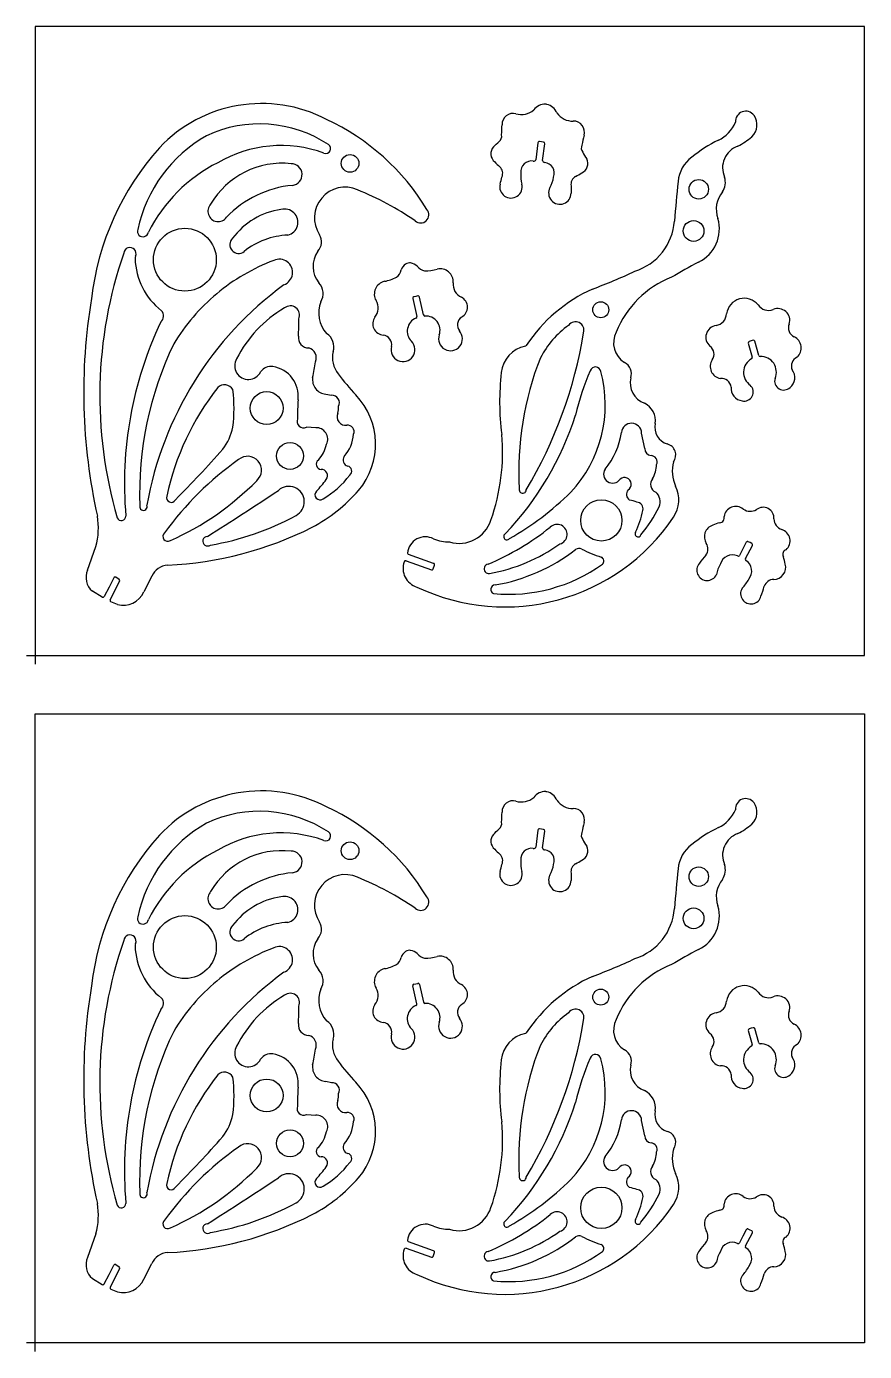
# Model space of a CAD drawing. Extents: x 0 to 656, y 0 to 463.
# Drawn here: x 0 to 293, y 0 to 463.4 of the extents above; entities that cross this region are included whole.
import ezdxf

# ---------------------------------------------------------------- set-up
doc = ezdxf.new("R2010")
doc.units = 0
doc.layers.add('WHITE', color=7, linetype='CONTINUOUS')

msp = doc.modelspace()

# ---------------------------------------------------------------- linework, layer by layer
at = {"layer": 'WHITE', "linetype": 'CONTINUOUS'}
for p, q in [((293, 463.398), (3, 463.398)), ((3, 463.398), (3, 240.398)), ((293, 243.398), (293, 463.398)), ((178.82, 422.718), (178.57, 420.788)), ((180.07, 423.058), (179.38, 423.148)), ((180.77, 422.978), (180.07, 423.058)), ((180.45, 416.508), (181.2, 422.418)), ((178.57, 420.788), (178.07, 416.818)), ((135.03, 368.248), (135.75, 365.118)), ((136.09, 369.008), (135.4, 368.848)), ((136.77, 369.158), (136.09, 369.008)), ((138.81, 362.538), (137.37, 368.788)), ((135.75, 365.118), (136.47, 361.998)), ((252.35, 352.658), (253.73, 347.738)), ((253.37, 353.468), (252.7, 353.278)), ((254.05, 353.648), (253.37, 353.468)), ((256.04, 348.388), (254.67, 353.308)), ((104.64, 334.838), (106.66, 334.408)), ((99.51, 323.158), (97.89, 323.238)), ((101.13, 323.088), (99.51, 323.158)), ((216.18, 315.798), (215.08, 321.208)), ((251.68, 282.998), (250.46, 280.718)), ((252.98, 282.878), (252.36, 283.208)), ((253.59, 282.548), (252.98, 282.878)), ((21.38, 273.258), (24.27, 281.498)), ((142.36, 275.638), (133.54, 278.738)), ((250.46, 280.718), (249.24, 278.428)), ((251.35, 277.298), (253.8, 281.868)), ((132.69, 276.488), (141.57, 273.368)), ((142.2, 273.678), (142.67, 274.998)), ((30.5, 270.588), (28.85, 267.318)), ((29.28, 262.848), (32.56, 269.348)), ((32.4, 269.988), (31.23, 270.778)), ((43.82, 271.168), (40.98, 265.648)), ((26.49, 263.838), (23.04, 265.928)), ((28.85, 267.318), (27.19, 264.038)), ((31.81, 261.258), (29.54, 262.158)), ((0, 243.398), (293, 243.398)), ((3, 0), (3, 223)), ((3, 223), (293, 223)), ((293, 223), (293, 3)), ((178.82, 182.32), (178.57, 180.39)), ((180.07, 182.66), (179.38, 182.75)), ((180.77, 182.58), (180.07, 182.66)), ((180.45, 176.11), (181.2, 182.02)), ((178.57, 180.39), (178.07, 176.42)), ((135.75, 124.72), (135.03, 127.85)), ((135.4, 128.45), (136.09, 128.61)), ((136.09, 128.61), (136.77, 128.76)), ((137.37, 128.39), (138.81, 122.14)), ((136.47, 121.6), (135.75, 124.72)), ((252.35, 112.26), (253.73, 107.34)), ((253.37, 113.07), (252.7, 112.88)), ((254.05, 113.25), (253.37, 113.07)), ((256.04, 107.99), (254.67, 112.91)), ((106.66, 94.01), (104.64, 94.44)), ((97.89, 82.84), (99.51, 82.76)), ((99.51, 82.76), (101.13, 82.69)), ((216.18, 75.4), (215.08, 80.81)), ((251.68, 42.6), (250.46, 40.32)), ((252.98, 42.48), (252.36, 42.81)), ((253.59, 42.15), (252.98, 42.48)), ((24.27, 41.1), (21.38, 32.86)), ((142.36, 35.24), (133.54, 38.34)), ((250.46, 40.32), (249.24, 38.03)), ((251.35, 36.9), (253.8, 41.47)), ((132.69, 36.09), (141.57, 32.97)), ((142.2, 33.28), (142.67, 34.6)), ((28.85, 26.92), (30.5, 30.19)), ((32.56, 28.95), (29.28, 22.45)), ((31.23, 30.38), (32.4, 29.59)), ((40.98, 25.25), (43.82, 30.77)), ((23.04, 25.53), (26.49, 23.44)), ((27.19, 23.64), (28.85, 26.92)), ((29.54, 21.76), (31.81, 20.86)), ((293, 3), (0, 3))]:
    msp.add_line(p, q, dxfattribs=at)
for centre, radius in [((113.13, 415.528), 3.09), ((235.05, 406.468), 3.4), ((233.25, 391.888), 3.63), ((55.38, 381.838), 10.99), ((200.78, 364.338), 2.78), ((83.97, 329.948), 5.74), ((92.13, 313.198), 4.69), ((200.99, 290.658), 7.22), ((113.13, 175.13), 3.09), ((235.05, 166.07), 3.4), ((233.25, 151.49), 3.63), ((55.38, 141.44), 10.99), ((200.78, 123.94), 2.78), ((83.97, 89.55), 5.74), ((92.13, 72.8), 4.69), ((200.99, 50.26), 7.22)]:
    msp.add_circle(centre, radius, dxfattribs=at)
for centre, radius, start, end in [((82.192287, 387.528355), 48.931968, 62.389791, 136.906872), ((181.322573, 431.34923), 4.86409, 87.320079, 144.149393), ((181.42773, 433.708291), 2.502698, 78.188807, 87.199674), ((180.939684, 431.398262), 4.863716, 21.33777, 78.13133), ((170.098468, 429.186784), 3.83264, 74.386666, 182.673694), ((173.057604, 439.207489), 6.616501, -106.937766, -49.211006), ((190.903498, 436.931242), 6.609454, -145.293516, -87.515602), ((251.47809, 430.127288), 3.635973, 37.049919, 183.773432), ((249.629912, 429.017104), 5.784397, -45.973721, 34.795926), ((81.489772, 385.657341), 43.667106, 56.564903, 115.109), ((71.197783, 358.101122), 80.198178, 30.959804, 65.174086), ((109.462206, 430.051926), 56.817385, -4.556735, -1.052775), ((191.259771, 426.4883), 3.840334, -17.116974, 91.041), ((237.00449, 434.272733), 11.698332, -65.261382, -22.013), ((87.294226, 382.170006), 49.432407, 119.490071, 168.011353), ((89.002747, 377.878282), 43.885441, 70.003407, 120.302011), ((104.665967, 420.668314), 1.680928, -27.27533, 58.269817), ((123.630362, 463.697418), 58.07876, -46.932493, -44.267374), ((163.811315, 425.031547), 2.344051, -53.061182, 12.477647), ((179.31073, 422.658561), 0.494317, 81.944464, 173.093763), ((180.699439, 422.47873), 0.504231, -6.917577, 81.955805), ((196.300596, 420.882008), 2.337781, 152.871684, 218.45945), ((250.171846, 412.077117), 56.815873, 166.48187, 169.994972), ((264.472916, 378.109912), 50.825721, 116.367298, 128.822171), ((233.288529, 449.520194), 31.981452, -61.150333, -50.456418), ((117.950176, 357.038305), 95.898762, 138.199955, 173.281281), ((104.664842, 420.666128), 1.680928, -112.927856, -27.191543), ((165.909996, 418.868029), 3.553061, 137.509664, 231.743478), ((192.729325, 415.446038), 3.549166, -66.22778, 28.104805), ((244.920902, 448.212699), 58.084873, -150.293135, -147.633561), ((239.570718, 408.18932), 11.792238, 126.176858, 175.190584), ((251.357202, 413.971496), 7.984593, 109.286156, 204.124717), ((91.470327, 366.988463), 54.636174, 116.771928, 153.416777), ((89.344174, 386.660084), 28.913963, 83.674138, 149.699949), ((92.554005, 411.594264), 3.803812, 3.673851, 90.361581), ((208.877645, 460.718107), 63.504766, -135.336556, -133.058625), ((163.310299, 412.026501), 3.183355, -23.48314, 46.041097), ((176.566581, 412.674723), 3.706087, 80.31596, 187.234712), ((177.320738, 417.12841), 0.811017, -99.27667, -22.503619), ((181.242349, 416.625781), 0.801055, -171.544999, -95.181847), ((180.856666, 412.133398), 3.707865, -21.773634, 85.152431), ((96.277055, 371.671523), 36.303781, 95.163155, 136.507389), ((92.554482, 411.603382), 3.802763, -83.120237, 3.537209), ((169.375078, 407.337983), 3.934013, 165.875481, 373.524569), ((120.821693, 421.804063), 46.732535, -16.798559, -13.672259), ((184.768034, 411.153036), 11.924791, 174.924512, 194.050354), ((172.529749, 412.697284), 11.928941, -28.430531, -9.35608), ((193.521706, 408.181533), 3.171929, 119.287992, 189.13416), ((161.590298, 466.716679), 63.506471, -61.420887, -59.145716), ((3233.173686, 120.101029), 3019.224449, 174.505774, 174.769761), ((238.399734, 408.856107), 5.965017, -33.913279, 18.086897), ((111.391631, 396.499938), 10.694306, 66.242554, 213.560127), ((75.866249, 308.109974), 105.951179, 55.472211, 67.916139), ((186.485917, 405.156483), 3.934186, 151.7601, 359.585181), ((237.110206, 406.952473), 46.725839, 179.110314, 182.237759), ((250.649975, 399.487956), 9.474796, 140.395435, 200.060404), ((67.022253, 398.786143), 3.611404, 137.024184, 323.893773), ((92.512228, 374.212296), 25.422288, 97.986638, 120.760458), ((90.258737, 394.94285), 4.625422, -76.353709, 106.048942), ((137.809033, 397.517057), 2.838811, -131.715411, 40.427919), ((92.50604, 374.213455), 25.418127, 120.749809, 143.513281), ((206.73024, 396.728268), 19.839238, -72.397056, -4.047343), ((229.439278, 392.616366), 12.832385, -64.666901, 16.393112), ((40.726233, 391.759024), 1.910925, 159.187383, 350.328801), ((74.15183, 387.09591), 3.052252, 133.005124, 309.419729), ((92.653121, 363.719195), 26.760552, 92.791156, 128.238619), ((98.409507, 388.113771), 4.763478, -44.44952, 31.293117), ((36.142549, 383.947361), 2.160116, -23.73208, 175.203056), ((109.490146, 379.534265), 9.299537, 145.676107, 218.477705), ((178.107669, 334.315643), 152.483354, 160.932972, 178.597423), ((39.948277, 382.269141), 1.999212, 156.134644, 181.75253), ((62.210828, 383.046441), 24.275312, -178.020677, -128.346629), ((110.90323, 316.71985), 69.301905, 110.652944, 129.845651), ((88.419831, 377.398406), 4.607217, -69.676651, 115.174901), ((134.832469, 376.951255), 4.042713, 124.373713, 161.440612), ((133.961878, 378.218429), 2.505299, 81.781658, 124.302123), ((133.734114, 376.700993), 4.039719, 44.610084, 81.660909), ((406.858098, 65.830597), 359.029762, 118.611538, 120.34024), ((123.0753, 387.249814), 13.128389, -80.863138, -61.448468), ((127.157295, 378.953879), 3.908819, -55.877534, -10.552969), ((139.755313, 381.854813), 3.906483, -143.624931, -98.172365), ((139.785783, 391.107478), 13.132549, -92.556551, -73.161291), ((144.593825, 374.014754), 4.633295, -3.17667, 102.512618), ((134.420062, 542.881826), 182.697874, -69.658019, -64.619301), ((237.995689, 343.813756), 34.236087, 111.406715, 158.235932), ((162.26718, 274.693818), 122.061879, 126.291228, 169.972182), ((98.279476, 369.99324), 5.435737, -32.183371, 43.689857), ((126.242099, 369.782791), 4.633341, 103.505943, 209.261942), ((153.940283, 373.117505), 4.763539, 172.272736, 247.143397), ((220.308368, 321.835316), 54.544715, 114.222151, 146.641677), ((218.870497, 335.541123), 198.870145, 170.53101, 192.600279), ((110.89745, 316.714964), 69.301954, 129.839394, 149.038678), ((112.929749, 363.239281), 10.765091, 158.995122, 221.842841), ((118.230264, 364.881925), 4.765259, -41.121735, 33.58586), ((135.520856, 368.359389), 0.503336, 103.893033, 192.785465), ((136.885856, 368.674389), 0.497295, 13.206346, 103.472152), ((150.220025, 365.235983), 3.961186, -60.510065, 61.830947), ((250.910822, 362.168937), 6.161556, 105.444213, 172.642364), ((250.970633, 362.184629), 6.162668, 38.702477, 106.019072), ((45.220159, 362.121258), 2.698903, -49.86077, 44.353016), ((112.046681, 327.724575), 43.18169, 120.37737, 153.2687), ((92.238756, 362.458953), 3.234416, -23.717154, 128.846797), ((125.03162, 359.42457), 3.963941, 144.116332, 266.505405), ((135.989, 361.876), 0.496231, -67.362367, 14.232264), ((139.298886, 362.648851), 0.501296, -167.224611, -87.586103), ((139.570844, 357.136891), 5.017384, -18.462093, 92.865699), ((154.061005, 358.973964), 3.390383, 123.900719, 216.906542), ((240.36148, 363.229655), 4.446825, -80.178713, -3.502364), ((259.433524, 368.566927), 4.44339, -145.309468, -68.666654), ((262.701788, 360.596383), 4.172493, -17.553136, 113.320597), ((166.000881, 303.591251), 131.754412, 154.622791, 184.960756), ((8.961709, 360.09388), 86.244856, -3.340778, 0.706954), ((138.15079, 356.812031), 5.009886, 113.164994, 224.540993), ((148.254639, 354.148922), 4.166559, 160.379571, 402.020469), ((208.746021, 332.194928), 32.876398, 125.745698, 152.140961), ((191.964668, 357.183456), 2.958124, 63.815051, 145.051193), ((191.961206, 357.185161), 2.958124, -17.655143, 63.740298), ((241.699455, 354.716182), 4.172252, 97.983211, 228.777435), ((269.858584, 358.001643), 3.448078, 157.196892, 245.341228), ((160.091401, 300.10586), 120.540201, 154.305915, 182.071851), ((98.686564, 354.621876), 3.653901, 172.986957, 270.210693), ((101.929345, 351.389837), 5.538596, -17.894702, 57.441486), ((124.323236, 352.103484), 3.396739, -10.782806, 82.101685), ((131.663222, 350.328847), 4.162146, 164.115826, 405.509823), ((39.165763, 381.856533), 157.700795, -30.710779, -9.330736), ((213.319267, 352.730701), 8.059277, 152.050733, 238.514124), ((252.840932, 352.789651), 0.508278, 106.097553, 195.011589), ((254.187688, 353.163784), 0.503411, 16.647148, 105.873261), ((266.609573, 351.001086), 4.269739, -49.013759, 64.911763), ((97.870689, 347.616552), 3.45253, -24.989929, 76.101429), ((116.420607, 347.675225), 9.437736, 167.686017, 217.667741), ((176.391417, 341.379584), 10.426488, 100.898969, 174.670665), ((280.348699, 307.780339), 108.242549, 158.439322, 183.247756), ((174.337118, 352.112529), 0.501427, -80.485747, -34.571868), ((236.929713, 348.77963), 3.451439, -34.032232, 54.172552), ((253.247321, 347.601362), 0.501646, -59.754965, 15.805949), ((256.522003, 348.516518), 0.498842, -165.070406, -87.932476), ((256.699527, 342.538697), 5.481625, -23.669977, 91.667665), ((270.879243, 344.675965), 3.432389, 115.34403, 203.851846), ((77.570221, 344.707879), 4.762783, 149.180785, 333.97306), ((85.448285, 340.157261), 4.359231, 80.603475, 145.633169), ((84.5001, 334.087847), 10.502159, -6.725006, 80.906082), ((60.956832, 350.207739), 40.247431, -13.755119, -5.774935), ((275.301787, 308.782688), 85.380472, 156.35362, 167.331133), ((198.902492, 342.409311), 1.915177, 85.282538, 161.152811), ((198.898202, 342.40967), 1.915177, 8.96154, 85.153752), ((207.1275, 341.94413), 4.387332, -18.830958, 63.13633), ((243.341557, 344.484403), 4.266163, 146.355836, 260.39872), ((256.209794, 342.403637), 5.481071, 119.629622, 234.923642), ((264.339903, 340.617268), 4.323595, -52.699183, 38.149173), ((105.055817, 339.883285), 5.062391, 171.426226, 265.2885), ((174.816889, 391.183344), 82.258778, -143.199657, -136.488344), ((254.839905, 332.159068), 89.412339, 173.456678, 187.338715), ((157.739891, 330.997809), 44.614353, -43.11054, 15.217022), ((218.668067, 338.821583), 7.582571, 166.994497, 249.962407), ((242.979535, 336.868371), 3.427499, 7.20084, 95.85317), ((264.738545, 339.418879), 3.155376, 163.064963, 314.750593), ((178.11044, 334.324711), 152.485903, 178.600855, 196.268291), ((138.626658, 280.322701), 91.510252, 141.620842, 168.109277), ((69.23295, 334.768979), 3.331918, 81.942055, 134.682989), ((69.227445, 334.769766), 3.331915, 29.056834, 81.846432), ((21.070023, 329.813), 51.491486, -7.336185, 7.336185), ((106.813386, 331.82268), 2.589866, -28.472388, 93.39536), ((97.079935, 317.330776), 24.966409, -40.374539, 43.599685), ((250.67754, 336.791077), 4.327334, 173.272678, 263.930631), ((250.96027, 335.558513), 3.158488, -103.554768, 48.333811), ((192.538469, 327.476611), 97.7567, 176.844341, 180.743561), ((103.269957, 330.027567), 5.846964, -18.33783, 5.500256), ((212.908498, 325.460833), 6.992663, -7.583542, 63.12041), ((96.924593, 325.333181), 2.306902, 157.714752, 294.739058), ((111.639617, 326.978509), 3.068079, 156.782796, 277.686872), ((90.425543, 359.681234), 106.548052, -43.782663, -17.575354), ((211.527588, 321.05585), 3.563103, 88.67467, 174.651164), ((211.525971, 321.061965), 3.557028, 2.352966, 88.646353), ((225.689963, 323.168076), 6.008225, 166.820174, 254.159932), ((53.500894, 327.159825), 19.04723, -37.411351, -11.88219), ((101.281831, 319.055193), 4.035664, -25.969589, 92.156105), ((100.902381, 321.863641), 13.487439, -40.814986, -4.403825), ((112.300284, 321.717615), 2.234447, -23.461734, 96.431277), ((95.902749, 314.360146), 70.546143, -19.554599, 5.187013), ((182.816191, 324.889186), 25.406212, -39.854101, -7.92104), ((-182.34563, 534.466985), 333.011676, -45.264412, -41.09209), ((92.717647, 320.053346), 12.502024, -41.507673, -12.779046), ((218.568754, 315.779358), 2.388826, 179.552859, 265.468036), ((223.020201, 313.527429), 3.995559, -36.549594, 75.064234), ((137.73671, 221.754661), 110.324185, 125.188742, 144.188243), ((77.319245, 308.228063), 4.857619, 40.735664, 130.569422), ((77.320015, 308.22873), 4.8566, -49.097331, 40.735627), ((103.120037, 310.307872), 1.792666, 125.461951, 266.801041), ((112.818973, 311.740885), 2.151544, 142.589278, 256.590216), ((218.171161, 311.086088), 2.321325, -22.226585, 84.838376), ((238.240944, 307.866433), 12.451163, 164.718886, 204.930681), ((103.041059, 306.325854), 2.192247, -37.939401, 90.550405), ((88.685341, 324.282932), 30.10125, -60.100977, -36.122111), ((111.95005, 307.93777), 1.749786, -53.126874, 77.79406), ((204.960183, 306.867876), 3.162056, 146.611437, 325.304805), ((208.944872, 310.7902), 11.390017, -29.173898, -2.929946), ((10.335593, 373.521843), 98.382191, -66.039031, -44.505596), ((91.747899, 297.171003), 5.397928, -62.384879, 132.22865), ((70.364137, 329.822953), 42.438604, -43.003498, -35.833575), ((173.503579, 301.397517), 1.248955, 168.430617, 356.349709), ((209.098345, 303.310221), 2.335871, -57.599051, 131.19124), ((212.150924, 299.78144), 2.380379, 139.162755, 236.871431), ((221.279856, 303.318605), 3.065207, 141.230571, 245.114535), ((217.429684, 297.823123), 10.659609, -34.35308, 26.731966), ((50.579415, 298.588251), 1.611226, 158.529343, 335.026761), ((-1024.227744, 1987.653745), 2020.285047, -57.013132, -56.592535), ((74.085522, 337.372422), 55.468016, -62.240936, -40.759728), ((102.631303, 299.606469), 1.769999, 134.079167, 306.736409), ((118.857845, 372.941426), 101.744836, -60.544892, -45.39074), ((201.915425, 260.926493), 37.928845, 72.390437, 76.375278), ((213.141352, 294.666129), 2.424654, -12.338788, 84.113987), ((217.260478, 297.205931), 4.307316, -24.817849, 50.676791), ((0.279138, 288.010969), 24.859208, -15.188425, 9.603021), ((33.184831, 292.158948), 1.555659, -159.258208, 1.438465), ((40.881954, 295.458163), 1.285066, 166.96523, 382.40657), ((-1023.348993, 1988.22942), 2020.28976, -57.463404, -57.042924), ((48.768097, 375.657304), 94.880875, -80.572215, -61.356522), ((178.368983, 302.295006), 38.024056, -24.497825, -12.372073), ((179.495087, 315.530412), 46.28296, -40.230348, -25.784366), ((242.279506, 291.527279), 1.683597, -85.895871, 16.946087), ((247.993275, 291.399273), 4.149662, 51.084198, 171.425054), ((253.056155, 298.047763), 4.210401, -125.686801, -58.756333), ((257.614118, 291.278373), 3.960173, 63.679934, 126.833997), ((257.400042, 291.397913), 3.955532, -3.042015, 60.13051), ((43.435781, 400.269849), 125.420897, -87.30179, -63.233389), ((167.233415, 331.508977), 71.110932, -115.579805, -33.938064), ((151.255418, 294.325581), 11.685693, -106.789148, -17.827395), ((124.767017, 361.496035), 93.611019, -59.199909, -51.438382), ((185.537775, 285.791839), 3.482309, -73.788147, 133.971631), ((241.220419, 284.949183), 4.233493, 107.889013, 213.249797), ((251.605622, 259.636973), 31.582426, 106.946538, 111.715861), ((265.54788, 291.360935), 4.201441, -177.640995, -110.594731), ((262.829845, 283.468691), 4.148989, -47.740442, 72.608136), ((49.368759, 285.029652), 1.685659, 130.679557, 303.128367), ((63.298767, 283.371428), 1.657614, 92.031728, 307.593347), ((139.448345, 278.647108), 6.268185, 62.321275, 174.407121), ((147.768503, 297.460203), 14.322637, -112.186288, -89.553966), ((167.969237, 285.008792), 1.133336, 123.119294, 324.334646), ((213.824745, 285.925726), 1.045621, 144.830578, 344.027694), ((252.123155, 282.768974), 0.498838, 61.654103, 152.669734), ((133.708825, 279.209851), 0.501144, 174.486594, 250.313086), ((124.77726, 361.501649), 93.610597, -66.97595, -59.207053), ((150.732563, 332.908933), 61.857342, -79.599056, -54.662879), ((152.887278, 331.095424), 63.963872, -80.131395, -52.325938), ((193.203501, 278.888292), 1.998107, 61.725408, 127.758171), ((210.994151, 311.692119), 35.319438, -118.483704, -106.504886), ((258.319777, 260.004881), 27.865355, 138.282816, 145.773977), ((234.769642, 280.698994), 3.491596, -38.028185, 33.536699), ((246.793058, 274.329441), 4.283677, 65.197869, 165.278679), ((248.803204, 278.669035), 0.498887, -115.300108, -28.890997), ((253.360974, 282.104845), 0.498838, -28.345897, 62.669734), ((266.111035, 278.780586), 1.690309, 106.887897, 209.509284), ((49.725904, 268.532087), 6.467437, 93.420799, 155.947916), ((138.431762, 273.874522), 6.778756, 160.044906, 253.707125), ((132.527865, 276.016983), 0.498141, 71.005345, 159.921345), ((141.73, 273.838), 0.496487, -108.799928, -18.799842), ((142.201012, 275.165912), 0.498141, -19.698895, 71.38767), ((161.64012, 273.707241), 1.659714, 98.667537, 279.008512), ((168.511917, 321.428444), 56.607205, -95.242139, -54.492401), ((200.305384, 276.43754), 1.536847, 9.757389, 64.789376), ((200.305492, 276.436917), 1.536847, -45.116233, 9.780952), ((237.981493, 273.266984), 3.62092, 138.251876, 334.146428), ((252.095453, 269.715965), 11.033122, 148.881444, 169.703758), ((251.800462, 277.066308), 0.506554, 152.781273, 237.728964), ((249.291068, 272.980927), 4.288007, -41.35045, 58.524208), ((261.229717, 274.247618), 4.229726, -89.589783, 15.78186), ((234.420804, 268.766149), 31.583322, 12.121152, 16.900967), ((26.879439, 270.650472), 6.086298, 154.632291, 230.888385), ((30.947178, 270.367265), 0.49869, 55.449634, 153.728204), ((32.12, 269.578), 0.496488, -27.597264, 55.669751), ((242.53909, 274.860645), 11.028512, -46.145263, -25.297265), ((261.273569, 266.530592), 3.487434, 90.222932, 161.831815), ((33.846535, 268.776331), 7.789273, -105.156342, -23.679518), ((163.880308, 266.519819), 1.558476, 91.114314, 249.715006), ((253.302108, 265.071259), 3.622317, 149.531634, 345.560393), ((231.006014, 274.685995), 27.865282, -22.176362, -14.693535), ((26.746038, 264.266868), 0.499483, -120.837554, -27.271654), ((29.728158, 262.622886), 0.50152, 153.329193, 247.964789), ((82.192287, 147.130355), 48.931968, 62.389791, 136.906872), ((181.322573, 190.95123), 4.86409, 87.320079, 144.149393), ((181.42773, 193.310291), 2.502698, 78.188807, 87.199674), ((180.939684, 191.000262), 4.863716, 21.33777, 78.13133), ((71.197783, 117.703122), 80.198178, 30.959804, 65.174086), ((170.098468, 188.788784), 3.83264, 74.386666, 182.673694), ((173.057604, 198.809489), 6.616501, -106.937766, -49.211006), ((190.903498, 196.533242), 6.609454, -145.293516, -87.515602), ((251.47809, 189.729288), 3.635973, 37.049919, 183.773432), ((249.629912, 188.619104), 5.784397, -45.973721, 34.795926), ((81.489772, 145.259341), 43.667106, 56.564903, 115.109), ((109.462206, 189.653926), 56.817385, -4.556735, -1.052775), ((191.259771, 186.0903), 3.840334, -17.116974, 91.041), ((237.00449, 193.874733), 11.698332, -65.261382, -22.013), ((87.294226, 141.772006), 49.432407, 119.490071, 168.011353), ((89.002747, 137.480282), 43.885441, 70.003407, 120.302011), ((104.66963, 180.271329), 1.678139, -27.363467, 58.357953), ((165.909996, 178.470029), 3.553061, 137.509664, 231.743478), ((123.630362, 223.299418), 58.07876, -46.932493, -44.267374), ((163.811315, 184.633547), 2.344051, -53.061182, 12.477647), ((179.31073, 182.260561), 0.494317, 81.944464, 173.093763), ((180.699439, 182.08073), 0.504231, -6.917577, 81.955805), ((196.300596, 180.484008), 2.337781, 152.871684, 218.45945), ((250.171846, 171.679117), 56.815873, 166.48187, 169.994972), ((264.472916, 137.711912), 50.825721, 116.367298, 128.822171), ((251.357202, 173.573496), 7.984593, 109.286156, 204.124717), ((233.288529, 209.122194), 31.981452, -61.150333, -50.456418), ((117.950176, 116.640305), 95.898762, 138.199955, 173.281281), ((104.662603, 180.274298), 1.685744, -112.776083, -27.343316), ((177.320738, 176.73041), 0.811017, -99.27667, -22.503619), ((181.242349, 176.227781), 0.801055, -171.544999, -95.181847), ((192.729325, 175.048038), 3.549166, -66.22778, 28.104805), ((244.920902, 207.814699), 58.084873, -150.293135, -147.633561), ((239.570718, 167.79132), 11.792238, 126.176858, 175.190584), ((91.470327, 126.590463), 54.636174, 116.771928, 153.416777), ((89.344174, 146.262084), 28.913963, 83.674138, 149.699949), ((92.554005, 171.196264), 3.803812, 3.673851, 90.361581), ((208.877645, 220.320107), 63.504766, -135.336556, -133.058625), ((163.310299, 171.628501), 3.183355, -23.48314, 46.041097), ((184.768034, 170.755036), 11.924791, 174.924512, 194.050354), ((176.566581, 172.276723), 3.706087, 80.31596, 187.234712), ((180.856666, 171.735398), 3.707865, -21.773634, 85.152431), ((161.590298, 226.318679), 63.506471, -61.420887, -59.145716), ((96.277055, 131.273523), 36.303781, 95.163155, 136.507389), ((92.554482, 171.205382), 3.802763, -83.120237, 3.537209), ((169.375078, 166.939983), 3.934013, 165.875481, 373.524569), ((120.821693, 181.406063), 46.732535, -16.798559, -13.672259), ((172.529749, 172.299284), 11.928941, -28.430531, -9.35608), ((193.521706, 167.783533), 3.171929, 119.287992, 189.13416), ((237.110206, 166.554473), 46.725839, 179.110314, 182.237759), ((3233.173686, -120.296971), 3019.224449, 174.505774, 174.769761), ((238.399734, 168.458107), 5.965017, -33.913279, 18.086897), ((111.391631, 156.101938), 10.694306, 66.242554, 213.560127), ((75.866249, 67.711974), 105.951179, 55.472211, 67.916139), ((186.485917, 164.758483), 3.934186, 151.7601, 359.585181), ((250.649975, 159.089956), 9.474796, 140.395435, 200.060404), ((67.022253, 158.388143), 3.611404, 137.024184, 323.893773), ((92.512228, 133.814296), 25.422288, 97.986638, 120.760458), ((90.258737, 154.54485), 4.625422, -76.353709, 106.048942), ((137.809033, 157.119057), 2.838811, -131.715411, 40.427919), ((92.50604, 133.815455), 25.418127, 120.749809, 143.513281), ((206.73024, 156.330268), 19.839238, -72.397056, -4.047343), ((229.439278, 152.218366), 12.832385, -64.666901, 16.393112), ((40.726233, 151.361024), 1.910925, 159.187383, 350.328801), ((74.15183, 146.69791), 3.052252, 133.005124, 309.419729), ((92.653121, 123.321195), 26.760552, 92.791156, 128.238619), ((98.409507, 147.715771), 4.763478, -44.44952, 31.293117), ((178.107669, 93.917643), 152.483354, 160.932972, 178.597423), ((36.142549, 143.549361), 2.160116, -23.73208, 175.203056), ((109.490146, 139.136265), 9.299537, 145.676107, 218.477705), ((39.948277, 141.871141), 1.999212, 156.134644, 181.75253), ((62.210828, 142.648441), 24.275312, -178.020677, -128.346629), ((110.90323, 76.32185), 69.301905, 110.652944, 129.845651), ((88.419831, 137.000406), 4.607217, -69.676651, 115.174901), ((134.832469, 136.553255), 4.042713, 124.373713, 161.440612), ((133.961878, 137.820429), 2.505299, 81.781658, 124.302123), ((133.734114, 136.302993), 4.039719, 44.610084, 81.660909), ((139.755313, 141.456813), 3.906483, -143.624931, -98.172365), ((406.858098, -174.567403), 359.029762, 118.611538, 120.34024), ((123.0753, 146.851814), 13.128389, -80.863138, -61.448468), ((127.157295, 138.555879), 3.908819, -55.877534, -10.552969), ((139.785783, 150.709478), 13.132549, -92.556551, -73.161291), ((144.593825, 133.616754), 4.633295, -3.17667, 102.512618), ((134.420062, 302.483826), 182.697874, -69.658019, -64.619301), ((237.995689, 103.415756), 34.236087, 111.406715, 158.235932), ((162.26718, 34.295818), 122.061879, 126.291228, 169.972182), ((98.279476, 129.59524), 5.435737, -32.183371, 43.689857), ((126.242099, 129.384791), 4.633341, 103.505943, 209.261942), ((153.940283, 132.719505), 4.763539, 172.272736, 247.143397), ((220.308368, 81.437316), 54.544715, 114.222151, 146.641677), ((218.870497, 95.143123), 198.870145, 170.53101, 192.600279), ((110.89745, 76.316964), 69.301954, 129.839394, 149.038678), ((92.238756, 122.060953), 3.234416, -23.717154, 128.846797), ((112.929749, 122.841281), 10.765091, 158.995122, 221.842841), ((118.230264, 124.483925), 4.765259, -41.121735, 33.58586), ((135.520856, 127.961389), 0.503336, 103.893033, 192.785465), ((136.885856, 128.276389), 0.497295, 13.206346, 103.472152), ((150.220025, 124.837983), 3.961186, -60.510065, 61.830947), ((250.910822, 121.770937), 6.161556, 105.444213, 172.642364), ((250.970633, 121.786629), 6.162668, 38.702477, 106.019072), ((259.433524, 128.168927), 4.44339, -145.309468, -68.666654), ((45.220159, 121.723258), 2.698903, -49.86077, 44.353016), ((112.046681, 87.326575), 43.18169, 120.37737, 153.2687), ((8.961709, 119.69588), 86.244856, -3.340778, 0.706954), ((125.03162, 119.02657), 3.963941, 144.116332, 266.505405), ((138.15079, 116.414031), 5.009886, 113.164994, 224.540993), ((135.989, 121.478), 0.496231, -67.362367, 14.232264), ((139.298886, 122.250851), 0.501296, -167.224611, -87.586103), ((139.570844, 116.738891), 5.017384, -18.462093, 92.865699), ((154.061005, 118.575964), 3.390383, 123.900719, 216.906542), ((240.36148, 122.831655), 4.446825, -80.178713, -3.502364), ((262.701788, 120.198383), 4.172493, -17.553136, 113.320597), ((166.000881, 63.193251), 131.754412, 154.622791, 184.960756), ((148.254639, 113.750922), 4.166559, 160.379571, 402.020469), ((39.165763, 141.458533), 157.700795, -30.710779, -9.330736), ((208.746021, 91.796928), 32.876398, 125.745698, 152.140961), ((191.964387, 116.786549), 2.957267, 63.800812, 145.065432), ((191.962246, 116.787603), 2.957267, -17.669421, 63.754577), ((213.319267, 112.332701), 8.059277, 152.050733, 238.514124), ((241.699455, 114.318182), 4.172252, 97.983211, 228.777435), ((269.858584, 117.603643), 3.448078, 157.196892, 245.341228), ((160.091401, 59.70786), 120.540201, 154.305915, 182.071851), ((98.686564, 114.223876), 3.653901, 172.986957, 270.210693), ((101.929345, 110.991837), 5.538596, -17.894702, 57.441486), ((124.323236, 111.705484), 3.396739, -10.782806, 82.101685), ((131.663222, 109.930847), 4.162146, 164.115826, 405.509823), ((176.391417, 100.981584), 10.426488, 100.898969, 174.670665), ((174.337118, 111.714529), 0.501427, -80.485747, -34.571868), ((252.840932, 112.391651), 0.508278, 106.097553, 195.011589), ((254.187688, 112.765784), 0.503411, 16.647148, 105.873261), ((266.609573, 110.603086), 4.269739, -49.013759, 64.911763), ((77.570221, 104.309879), 4.762783, 149.180785, 333.97306), ((97.870689, 107.218552), 3.45253, -24.989929, 76.101429), ((116.420607, 107.277225), 9.437736, 167.686017, 217.667741), ((280.348699, 67.382339), 108.242549, 158.439322, 183.247756), ((236.929713, 108.38163), 3.451439, -34.032232, 54.172552), ((256.209794, 102.005637), 5.481071, 119.629622, 234.923642), ((253.247321, 107.203362), 0.501646, -59.754965, 15.805949), ((256.522003, 108.118518), 0.498842, -165.070406, -87.932476), ((256.699527, 102.140697), 5.481625, -23.669977, 91.667665), ((270.879243, 104.277965), 3.432389, 115.34403, 203.851846), ((85.448285, 99.759261), 4.359231, 80.603475, 145.633169), ((84.5001, 93.689847), 10.502159, -6.725006, 80.906082), ((60.956832, 109.809739), 40.247431, -13.755119, -5.774935), ((254.839905, 91.761068), 89.412339, 173.456678, 187.338715), ((157.739891, 90.599809), 44.614353, -43.11054, 15.217022), ((275.301787, 68.384688), 85.380472, 156.35362, 167.331133), ((198.899662, 102.015632), 1.911106, 85.187352, 161.247998), ((198.901728, 102.015459), 1.911106, 8.8658, 85.249492), ((207.1275, 101.54613), 4.387332, -18.830958, 63.13633), ((243.341557, 104.086403), 4.266163, 146.355836, 260.39872), ((264.339903, 100.219268), 4.323595, -52.699183, 38.149173), ((178.11044, 93.926711), 152.485903, 178.600855, 196.268291), ((69.23295, 94.370979), 3.331918, 81.942055, 134.682989), ((69.227445, 94.371766), 3.331915, 29.056834, 81.846432), ((105.055817, 99.485285), 5.062391, 171.426226, 265.2885), ((174.816889, 150.785344), 82.258778, -143.199657, -136.488344), ((218.668067, 98.423583), 7.582571, 166.994497, 249.962407), ((242.979535, 96.470371), 3.427499, 7.20084, 95.85317), ((250.96027, 95.160513), 3.158488, -103.554768, 48.333811), ((264.738545, 99.020879), 3.155376, 163.064963, 314.750593), ((138.626658, 39.924701), 91.510252, 141.620842, 168.109277), ((21.070023, 89.415), 51.491486, -7.336185, 7.336185), ((106.813386, 91.42468), 2.589866, -28.472388, 93.39536), ((97.079935, 76.932776), 24.966409, -40.374539, 43.599685), ((250.67754, 96.393077), 4.327334, 173.272678, 263.930631), ((192.538469, 87.078611), 97.7567, 176.844341, 180.743561), ((103.269957, 89.629567), 5.846964, -18.33783, 5.500256), ((212.908498, 85.062833), 6.992663, -7.583542, 63.12041), ((96.924593, 84.935181), 2.306902, 157.714752, 294.739058), ((111.639617, 86.580509), 3.068079, 156.782796, 277.686872), ((112.300284, 81.319615), 2.234447, -23.461734, 96.431277), ((90.425543, 119.283234), 106.548052, -43.782663, -17.575354), ((211.527588, 80.65785), 3.563103, 88.67467, 174.651164), ((211.525971, 80.663965), 3.557028, 2.352966, 88.646353), ((225.689963, 82.770076), 6.008225, 166.820174, 254.159932), ((53.500894, 86.761825), 19.04723, -37.411351, -11.88219), ((101.281831, 78.657193), 4.035664, -25.969589, 92.156105), ((100.902381, 81.465641), 13.487439, -40.814986, -4.403825), ((95.902749, 73.962146), 70.546143, -19.554599, 5.187013), ((182.816191, 84.491186), 25.406212, -39.854101, -7.92104), ((-182.34563, 294.068985), 333.011676, -45.264412, -41.09209), ((92.717647, 79.655346), 12.502024, -41.507673, -12.779046), ((218.568754, 75.381358), 2.388826, 179.552859, 265.468036), ((223.020201, 73.129429), 3.995559, -36.549594, 75.064234), ((137.73671, -18.643339), 110.324185, 125.188742, 144.188243), ((77.319245, 67.830063), 4.857619, 40.735664, 130.569422), ((77.320015, 67.83073), 4.8566, -49.097331, 40.735627), ((103.120037, 69.909872), 1.792666, 125.461951, 266.801041), ((112.818973, 71.342885), 2.151544, 142.589278, 256.590216), ((218.171161, 70.688088), 2.321325, -22.226585, 84.838376), ((208.944872, 70.3922), 11.390017, -29.173898, -2.929946), ((238.240944, 67.468433), 12.451163, 164.718886, 204.930681), ((103.041059, 65.927854), 2.192247, -37.939401, 90.550405), ((88.685341, 83.884932), 30.10125, -60.100977, -36.122111), ((111.95005, 67.53977), 1.749786, -53.126874, 77.79406), ((204.960183, 66.469876), 3.162056, 146.611437, 325.304805), ((209.098345, 62.912221), 2.335871, -57.599051, 131.19124), ((10.335593, 133.123843), 98.382191, -66.039031, -44.505596), ((-1024.227744, 1747.255745), 2020.285047, -57.013132, -56.592535), ((91.747899, 56.773003), 5.397928, -62.384879, 132.22865), ((74.085522, 96.974422), 55.468016, -62.240936, -40.759728), ((102.631303, 59.208469), 1.769999, 134.079167, 306.736409), ((70.364137, 89.424953), 42.438604, -43.003498, -35.833575), ((173.503579, 60.999517), 1.248955, 168.430617, 356.349709), ((212.150924, 59.38344), 2.380379, 139.162755, 236.871431), ((221.279856, 62.920605), 3.065207, 141.230571, 245.114535), ((217.429684, 57.425123), 10.659609, -34.35308, 26.731966), ((50.579415, 58.190251), 1.611226, 158.529343, 335.026761), ((118.857845, 132.543426), 101.744836, -60.544892, -45.39074), ((201.915425, 20.528493), 37.928845, 72.390437, 76.375278), ((213.141352, 54.268129), 2.424654, -12.338788, 84.113987), ((217.260478, 56.807931), 4.307316, -24.817849, 50.676791), ((0.279138, 47.612969), 24.859208, -15.188425, 9.603021), ((33.184831, 51.760948), 1.555659, -159.258208, 1.438465), ((40.881954, 55.060163), 1.285066, 166.96523, 382.40657), ((-1023.348993, 1747.83142), 2020.28976, -57.463404, -57.042924), ((48.768097, 135.259304), 94.880875, -80.572215, -61.356522), ((167.233415, 91.110977), 71.110932, -115.579805, -33.938064), ((178.368983, 61.897006), 38.024056, -24.497825, -12.372073), ((179.495087, 75.132412), 46.28296, -40.230348, -25.784366), ((242.279506, 51.129279), 1.683597, -85.895871, 16.946087), ((247.993275, 51.001273), 4.149662, 51.084198, 171.425054), ((253.056155, 57.649763), 4.210401, -125.686801, -58.756333), ((257.614118, 50.880373), 3.960173, 63.679934, 126.833997), ((257.400042, 50.999913), 3.955532, -3.042015, 60.13051), ((43.435781, 159.871849), 125.420897, -87.30179, -63.233389), ((151.255418, 53.927581), 11.685693, -106.789148, -17.827395), ((124.767017, 121.098035), 93.611019, -59.199909, -51.438382), ((185.537775, 45.393839), 3.482309, -73.788147, 133.971631), ((241.220419, 44.551183), 4.233493, 107.889013, 213.249797), ((251.605622, 19.238973), 31.582426, 106.946538, 111.715861), ((265.54788, 50.962935), 4.201441, -177.640995, -110.594731), ((262.829845, 43.070691), 4.148989, -47.740442, 72.608136), ((49.368759, 44.631652), 1.685659, 130.679557, 303.128367), ((63.298767, 42.973428), 1.657614, 92.031728, 307.593347), ((139.448345, 38.249108), 6.268185, 62.321275, 174.407121), ((147.768503, 57.062203), 14.322637, -112.186288, -89.553966), ((150.732563, 92.510933), 61.857342, -79.599056, -54.662879), ((167.969237, 44.610792), 1.133336, 123.119294, 324.334646), ((213.824745, 45.527726), 1.045621, 144.830578, 344.027694), ((234.769642, 40.300994), 3.491596, -38.028185, 33.536699), ((252.123155, 42.370974), 0.498838, 61.654103, 152.669734), ((253.360974, 41.706845), 0.498838, -28.345897, 62.669734), ((133.708825, 38.811851), 0.501144, 174.486594, 250.313086), ((124.77726, 121.103649), 93.610597, -66.97595, -59.207053), ((152.887278, 90.697424), 63.963872, -80.131395, -52.325938), ((193.203501, 38.490292), 1.998107, 61.725408, 127.758171), ((210.994151, 71.294119), 35.319438, -118.483704, -106.504886), ((200.305384, 36.03954), 1.536847, 9.757389, 64.789376), ((258.319777, 19.606881), 27.865355, 138.282816, 145.773977), ((246.793058, 33.931441), 4.283677, 65.197869, 165.278679), ((248.803204, 38.271035), 0.498887, -115.300108, -28.890997), ((266.111035, 38.382586), 1.690309, 106.887897, 209.509284), ((234.420804, 28.368149), 31.583322, 12.121152, 16.900967), ((26.879439, 30.252472), 6.086298, 154.632291, 230.888385), ((49.725904, 28.134087), 6.467437, 93.420799, 155.947916), ((138.431762, 33.476522), 6.778756, 160.044906, 253.707125), ((132.527865, 35.618983), 0.498141, 71.005345, 159.921345), ((141.73, 33.44), 0.496487, -108.799928, -18.799842), ((142.201012, 34.767912), 0.498141, -19.698895, 71.38767), ((161.64012, 33.309241), 1.659714, 98.667537, 279.008512), ((168.511917, 81.030444), 56.607205, -95.242139, -54.492401), ((200.305492, 36.038917), 1.536847, -45.116233, 9.780952), ((237.981493, 32.868984), 3.62092, 138.251876, 334.146428), ((252.095453, 29.317965), 11.033122, 148.881444, 169.703758), ((251.800462, 36.668308), 0.506554, 152.781273, 237.728964), ((249.291068, 32.582927), 4.288007, -41.35045, 58.524208), ((261.229717, 33.849618), 4.229726, -89.589783, 15.78186), ((30.947178, 29.969265), 0.49869, 55.449634, 153.728204), ((32.12, 29.18), 0.496488, -27.597264, 55.669751), ((242.53909, 34.462645), 11.028512, -46.145263, -25.297265), ((261.273569, 26.132592), 3.487434, 90.222932, 161.831815), ((26.746038, 23.868868), 0.499483, -120.837554, -27.271654), ((33.846535, 28.378331), 7.789273, -105.156342, -23.679518), ((163.880308, 26.121819), 1.558476, 91.114314, 249.715006), ((253.302108, 24.673259), 3.622317, 149.531634, 345.560393), ((231.006014, 34.287995), 27.865282, -22.176362, -14.693535), ((29.728158, 22.224886), 0.50152, 153.329193, 247.964789)]:
    msp.add_arc(centre, radius, start, end, dxfattribs=at)

doc.saveas('drawing.dxf')
